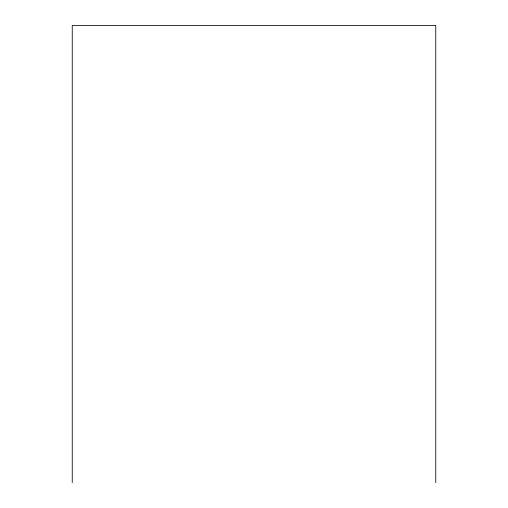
<?xml version="1.0" encoding="UTF-8"?>
<svg xmlns="http://www.w3.org/2000/svg" width="508" height="508" viewBox="0 0 508 508"><rect width="100%" height="100%" fill="white"/><g stroke="black" fill="none" stroke-linecap="round" stroke-linejoin="round"><path stroke-width="0.76" d="M435.756 482.6L435.756 25.4L72.244 25.4L72.244 482.6"/></g></svg>
